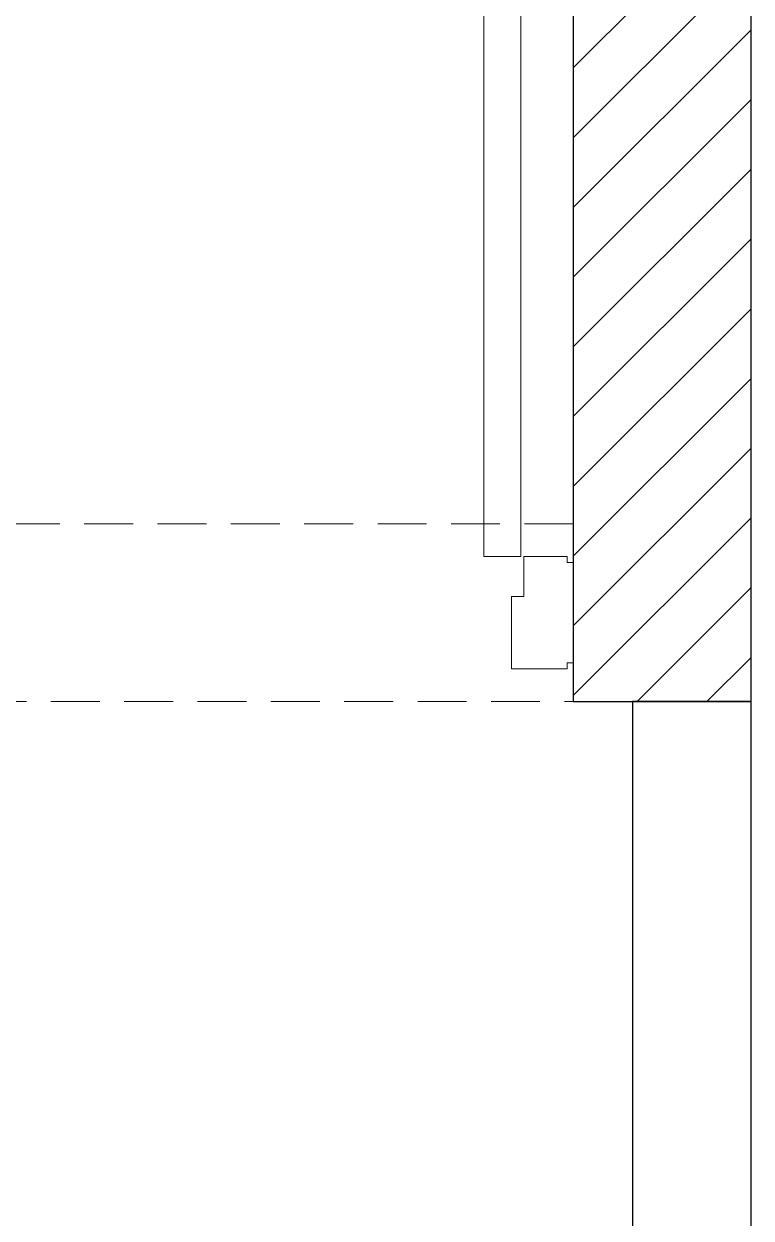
# Model space of a CAD drawing. Header units: feet. Extents: x 9123298 to 9130558, y -5938013 to -5926771.
# Drawn here: x 9125215 to 9125828, y -5928787 to -5927779 of the extents above; entities that cross this region are included whole.
import ezdxf

# ---------------------------------------------------------------- set-up
doc = ezdxf.new("R2010")
doc.units = ezdxf.units.FT
doc.header["$LTSCALE"] = 33
doc.header["$MEASUREMENT"] = 0
doc.linetypes.add('a_p6_plan_L18$0$HIDDEN', pattern=[0.375, 0.25, -0.125])
doc.linetypes.add('HIDDEN2', pattern=[4.7624999999999975, 3.174999999999998, -1.587499999999999])
doc.layers.add('A-WALL', color=1, linetype='Continuous')
for name, color, linetype, lineweight in [('Door', 2, 'Continuous', 13), ('LENS-CURTAIN', 5, 'a_p6_plan_L18$0$HIDDEN', 9), ('LENS-DIM', 252, 'Continuous', 5), ('LENS-DOOR', 34, 'Continuous', 20), ('LENS-PARTITION', 21, 'Continuous', 25), ('LN-HATCH', 251, 'Continuous', 0)]:
    doc.layers.add(name, color=color, linetype=linetype, lineweight=lineweight)

# ---------------------------------------------------------------- blocks, each defined once
blk = doc.blocks.new('*U43')
at = {"layer": 'LENS-DOOR'}
for p, q in [((548121.7424194189, 1779235.250802667), (548121.7424194121, 1778573.792470707)), ((548121.7424194189, 1779235.250802667), (548152.9924194244, 1779235.250802653)), ((548152.9924193986, 1778573.792470693), (548152.9924194244, 1779235.250802653)), ((547452.4715860653, 1778573.792470743), (547488.9299194093, 1778573.792470734)), ((547452.4715860604, 1778568.584137391), (547452.4715860653, 1778573.792470743)), ((547488.9299193954, 1778539.938304132), (547488.9299194093, 1778573.792470734)), ((548121.7424194121, 1778573.792470707), (548152.9924193986, 1778573.792470693)), ((548192.054919424, 1778573.792470725), (548155.5965860707, 1778573.792470693)), ((548155.5965860611, 1778539.938304095), (548155.5965860707, 1778573.792470693)), ((548192.0549194146, 1778568.584137372), (548192.054919424, 1778573.792470725)), ((547447.2632527449, 1778568.584137414), (547452.4715860604, 1778568.584137391)), ((547447.2632527215, 1778484.134138707), (547447.2632527449, 1778568.584137414)), ((548197.2632527373, 1778568.584137372), (548192.0549194146, 1778568.584137372)), ((548197.2632527256, 1778484.134138697), (548197.2632527373, 1778568.584137372)), ((547488.9299193954, 1778539.938304132), (547499.3465860662, 1778539.938304113)), ((547499.3465860639, 1778478.925805386), (547499.3465860662, 1778539.938304113)), ((548145.179919409, 1778478.925805326), (548145.179919395, 1778539.938304067)), ((548155.5965860611, 1778539.938304095), (548145.179919395, 1778539.938304067)), ((547447.2632527215, 1778484.134138707), (547452.4715860627, 1778484.134138707)), ((547452.4715860627, 1778478.925805396), (547452.4715860627, 1778484.134138707)), ((548192.0549194006, 1778478.925805345), (548192.0549194006, 1778484.134138698)), ((548197.2632527256, 1778484.134138697), (548192.0549194006, 1778484.134138698)), ((547452.4715860627, 1778478.925805396), (547499.3465860639, 1778478.925805386)), ((548192.0549194006, 1778478.925805345), (548145.179919409, 1778478.925805326))]:
    blk.add_line(p, q, dxfattribs=at)
at = {"layer": 'LENS-DOOR', "color": 7, "linetype": 'HIDDEN2'}
blk.add_ellipse((548152.9924193986, 1778573.792470693), major_axis=(-661.4583333306382, 0.003443102111827), ratio=0.9999999979146821, start_param=-1.570791121506941, end_param=0.0512086788949202, dxfattribs=at)
blk = doc.blocks.new('A$Cf1aa3ac2')
at = {"layer": 'LN-HATCH'}
h = blk.add_hatch(dxfattribs=at)
h.set_pattern_fill('ANSI31', color=256, scale=333, angle=180)
h.set_pattern_definition([(225, (0, 0), (29.43331976689004, -29.43331976689005), [])])
h.paths.add_polyline_path([(-2738.220475726761, 6694.951798205264), (-2588.220475726761, 6694.951798205264), (-2588.220475726761, 8044.951798205264), (-2738.220475726761, 8044.951798205264)])
h.paths.add_polyline_path([(-3488.220475726761, 6844.951798205264), (-4893.220475724898, 6844.951798205264), (-4893.220475724898, 6694.951798205264), (-3488.220475726761, 6694.951798205264)])
at = {"layer": 'A-WALL'}
blk.add_lwpolyline([(-2738.220475726761, 6694.951798205264), (-2588.220475726761, 6694.951798205264), (-2588.220475726761, 8044.951798205264), (-2738.220475726761, 8044.951798205264)], close=True, dxfattribs=at)
at = {"layer": 'LENS-CURTAIN', "ltscale": 5}
blk.add_lwpolyline([(-2738.220475726761, 6844.951798205264), (-3488.220475726761, 6844.951798205264), (-3488.220475726761, 6694.951798205264), (-2738.220475726761, 6694.951798205264)], close=True, dxfattribs=at)
at = {"layer": 'Door'}
blk.add_blockref('*U43', (-550935.4837284582, -1771756.40733983), dxfattribs=at)

msp = doc.modelspace()

# ---------------------------------------------------------------- linework, layer by layer
at = {"layer": 'LENS-PARTITION'}
msp.add_lwpolyline([(9125728.329516927, -5928801.258532064), (9125828.329516927, -5928801.258532064), (9125828.329516927, -5928351.258532065), (9125728.329516927, -5928351.258532065)], close=True, dxfattribs=at)

# ---------------------------------------------------------------- block references
at = {"layer": 'LENS-DIM', "color": 2}
msp.add_blockref('A$Cf1aa3ac2', (9128416.54999265, -5935046.210330269), dxfattribs=at)

doc.saveas('drawing.dxf')
